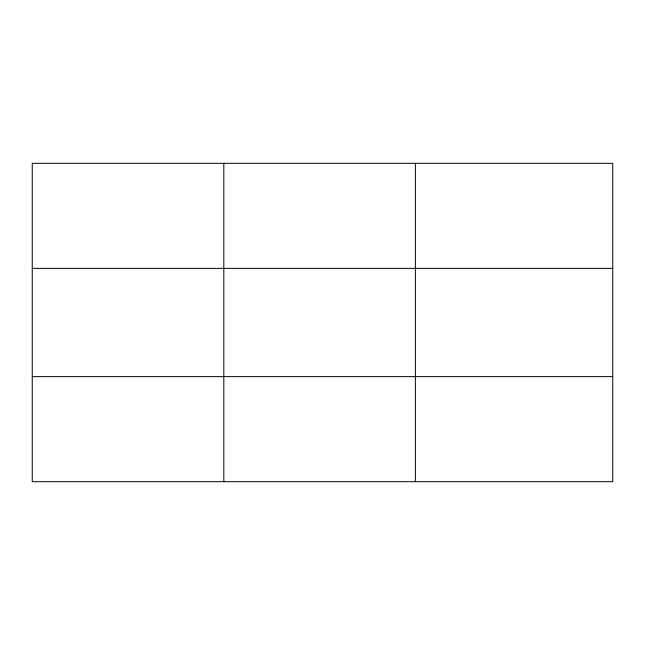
<?xml version="1.0" encoding="UTF-8"?>
<svg xmlns="http://www.w3.org/2000/svg" width="645" height="645" viewBox="0 0 645 645"><rect width="100%" height="100%" fill="white"/><g stroke="black" fill="none" stroke-linecap="round" stroke-linejoin="round"><path stroke-width="0.97" d="M223.815 163.314L223.815 481.686M415.38 163.314L415.38 481.686M612.75 376.624L612.75 481.686L32.25 481.686L32.25 163.314L612.75 163.314L612.75 376.624L32.25 376.624M32.25 268.376L612.75 268.376"/></g></svg>
